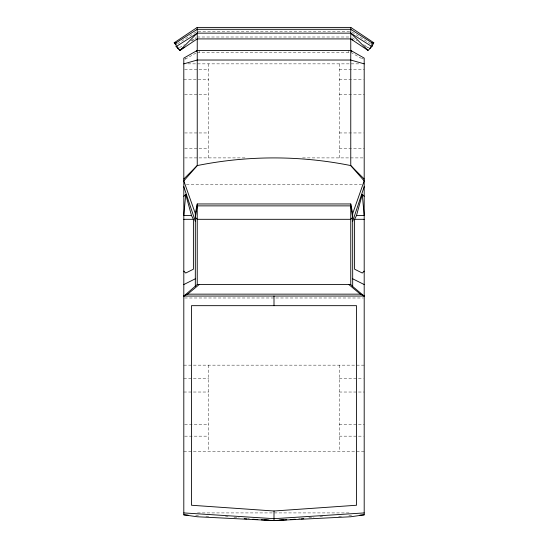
<?xml version="1.0" encoding="UTF-8"?>
<svg xmlns="http://www.w3.org/2000/svg" width="548" height="548" viewBox="0 0 548 548"><rect width="100%" height="100%" fill="white"/><g stroke="black" fill="none" stroke-linecap="round" stroke-linejoin="round"><path stroke-width="0.41" stroke-dasharray="2.74 2.06" d="M184.765 59.068L185.724 58.102M191.923 41.127L195.91 38.031M177.538 43.778L195.828 32.133M179.47 47.655L184.443 44.669M190.841 40.833L195.814 37.846M185.217 59.218L195.821 53.156M298.674 518.497L300.379 518.353M308.887 517.634L313.99 517.196M319.95 516.689L322.505 516.469M338.671 516.469L342.075 516.257M348.877 515.819L352.282 515.606M198.088 31.236L349.912 31.236M197.239 36.997L349.912 36.997M197.239 52.348L350.761 52.348L362.783 59.218M187.964 63.863L360.036 63.863M184.635 69.617L208.754 69.617M339.246 69.617L364.194 69.617M183.806 79.213L208.754 79.213M339.246 79.213L363.365 79.213M184.635 94.564L208.754 94.564M339.246 94.564L364.194 94.564M184.635 132.952L208.754 132.952M339.246 132.952L363.365 132.952M184.635 148.303L208.754 148.303M339.246 148.303L364.194 148.303M184.635 157.899L245.429 157.899M302.571 157.899L364.194 157.899M186.368 184.765L361.632 184.765M184.655 297.989L363.345 297.989M183.806 365.153L364.194 365.153M183.806 378.586L208.754 378.586M339.246 378.586L363.365 378.586M183.806 392.026L208.754 392.026M339.246 392.026L364.194 392.026M184.635 424.645L208.754 424.645M339.246 424.645L364.194 424.645M184.635 436.16L208.754 436.16M339.246 436.16L363.365 436.16M183.806 451.511L364.194 451.511M197.486 512.921L350.514 512.921M195.718 515.606L199.123 515.819M205.925 516.257L209.329 516.469M225.495 516.469L228.05 516.689M234.01 517.196L239.113 517.634M247.621 518.353L249.326 518.497M365.523 46.292L368.475 47.772M352.186 37.846L357.159 40.833M363.557 44.669L369.955 48.512M352.172 32.133L370.462 43.778M362.276 58.102L363.235 59.068M348.843 50.43L348.843 52.348M339.246 63.863L339.246 157.899M339.246 365.153L339.246 451.511M208.754 63.863L208.754 157.899M208.754 365.153L208.754 451.511M199.157 50.43L199.157 52.348"/><path stroke-width="0.82" d="M183.806 196.28L185.724 194.362L183.806 215.467L191.478 215.467L193.396 219.31L193.396 269.205L185.724 273.041L183.806 271.123M195.321 286.474L195.321 213.549L197.239 203.952L350.761 203.952L352.679 213.549L352.679 286.474L364.194 296.071L183.806 296.071L197.239 284.556L350.761 284.556L352.679 286.474M364.194 271.123L362.276 273.041L354.604 269.205L354.604 219.31L356.522 215.467L362.276 194.362L364.194 196.28M352.679 221.228L364.194 186.683M352.679 213.549L364.194 180.922L350.761 165.571L350.761 27.4L197.239 27.4L174.209 42.751L175.648 44.669M369.955 48.512L370.914 46.594M372.832 43.71L373.791 42.751L371.873 42.751L350.761 29.318L197.239 29.318L176.127 42.751L176.127 46.594L179.963 50.43L197.239 33.154L350.761 33.154L371.873 46.594L373.791 42.751L350.761 27.4M196.28 51.389L197.239 50.43L350.761 50.43L364.194 58.102L364.194 514.846L350.761 516.764L274 520.6L197.239 516.764L183.806 514.846L183.806 58.102L197.239 50.43M183.806 179.004L197.239 165.571A369.153 350.206 0 0 1 350.761 165.571L364.194 179.004M177.566 47.231L179.963 50.43L197.239 38.915L350.761 38.915L368.037 50.43L371.873 46.594L371.873 42.751M183.806 296.071L187.642 294.153L199.157 284.556M179.963 50.43L183.95 47.327M176.127 46.594L197.239 33.154M183.806 284.556L195.321 278.795M183.806 63.863L197.239 60.027L350.761 60.027L364.194 63.863M261.238 519.785L274 520.6L277.404 520.312M279.103 520.168L283.357 519.805M274 511.003L356.522 505.249L356.522 305.668L191.478 305.668L191.478 505.249L274 511.003L274 520.6L286.762 519.785M364.194 512.921L274 518.682L183.806 512.921M290.166 519.566L295.269 519.244M301.229 518.86L303.784 518.696M359.94 515.113L364.194 514.846M176.127 42.751L174.209 42.751L175.168 43.71M356.522 215.467L364.194 215.467L362.276 194.362M183.806 219.31L193.396 219.31M354.604 219.31L364.194 219.31M187.642 294.153L360.358 294.153L364.194 296.071M183.806 514.846L188.06 515.113M244.216 518.696L246.771 518.86M252.731 519.244L257.834 519.566M264.643 519.805L268.897 520.168M270.596 520.312L274 520.6M350.761 38.915L352.974 40.025M352.679 278.795L364.194 284.556M348.843 284.556L360.358 294.153M350.761 33.154L368.037 50.43M350.761 50.43L351.72 51.389M177.086 46.594L178.045 48.512M195.321 213.549L183.806 180.922L197.239 165.571L197.239 27.4M183.806 186.683L195.321 221.228M185.724 194.362L191.478 215.467M350.761 203.952L350.761 284.556M274 296.071L274 305.668M197.239 203.952L197.239 284.556M197.239 205.87L195.321 217.385L197.239 219.31L350.761 219.31L352.679 217.385L350.761 205.87L197.239 205.87"/></g></svg>
